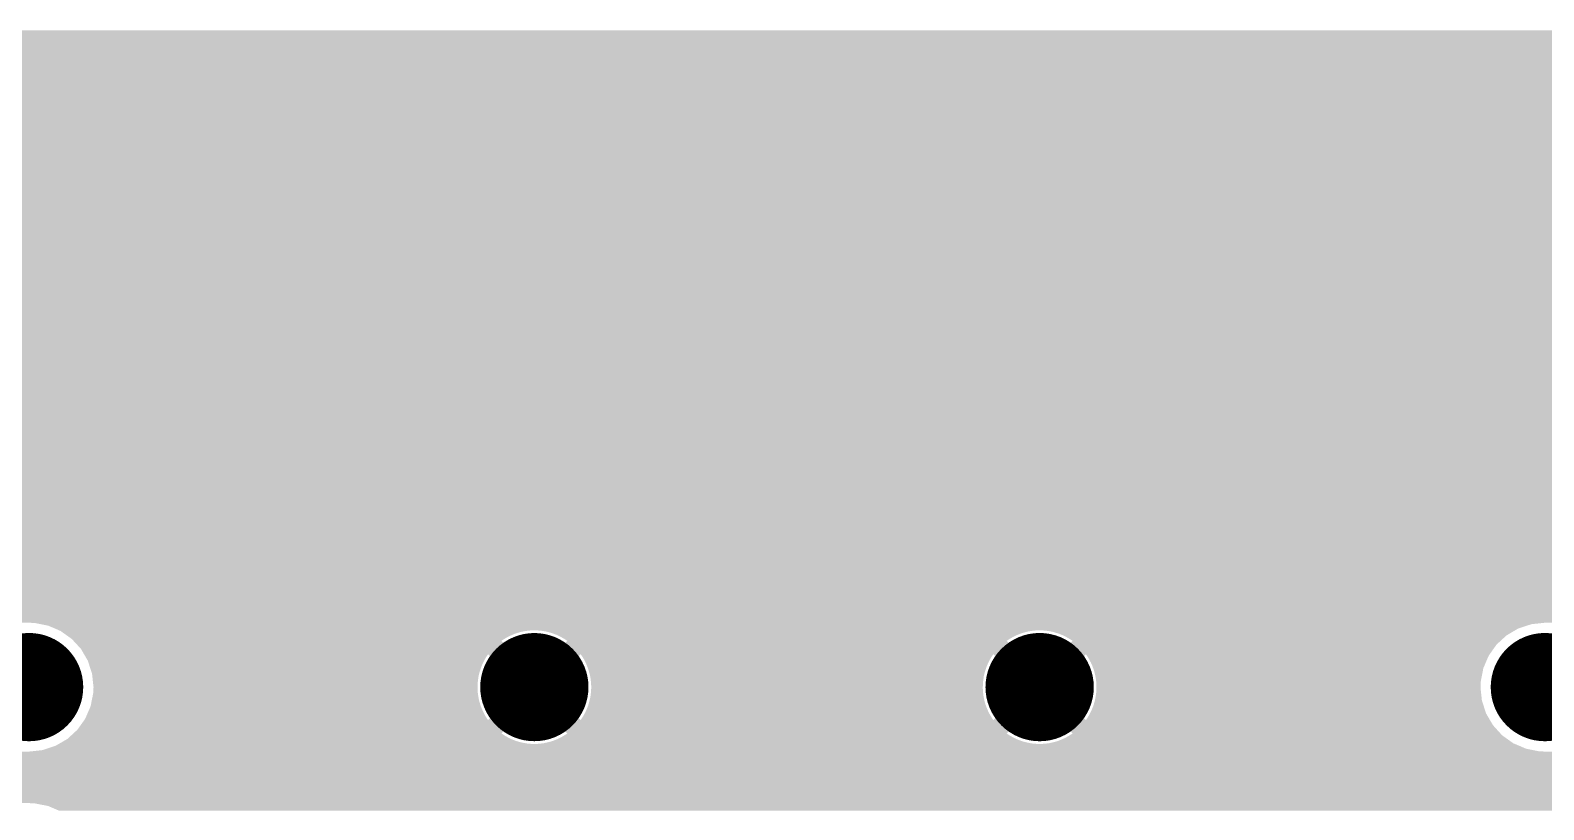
# Model space of a CAD drawing. Extents: x 295 to 953, y 10 to 290.
# Drawn here: x 681.21 to 698.78, y 113.69 to 122.75 of the extents above; entities that cross this region are included whole.
import ezdxf

# ---------------------------------------------------------------- set-up
doc = ezdxf.new("R2010")
doc.units = 0
doc.header["$LTSCALE"] = 5
doc.header["$MEASUREMENT"] = 0
doc.layers.get('0').update_dxf_attribs({"linetype": 'CONTINUOUS', "lineweight": 25})

msp = doc.modelspace()

# ---------------------------------------------------------------- linework, layer by layer
at = {"const_width": 0.629}
for points in [[(680.879, 115.117, 1), (681.508, 115.117, 1)], [(686.747, 115.117, 1), (687.375, 115.117, 1)], [(692.614, 115.117, 1), (693.243, 115.117, 1)], [(698.481, 115.117, 1), (699.11, 115.117, 1)]]:
    msp.add_lwpolyline(points, format="xyb", close=True, dxfattribs=at)
for points in [[(648.085, 122.734), (648.085, 122.75), (712.469, 122.734), (712.626, 122.75)], [(648.085, 122.684), (648.085, 122.734), (712.319, 122.684), (712.469, 122.734)], [(648.085, 122.604), (648.085, 122.684), (712.182, 122.604), (712.319, 122.684)], [(648.085, 122.498), (648.085, 122.604), (712.065, 122.498), (712.182, 122.604)], [(648.085, 122.369), (648.085, 122.498), (711.974, 122.369), (712.065, 122.498)], [(648.085, 122.223), (648.085, 122.369), (711.911, 122.223), (711.974, 122.369)], [(648.085, 122.068), (648.085, 122.223), (711.881, 122.068), (711.911, 122.223)], [(648.085, 122.002), (648.085, 122.068), (711.878, 122.002), (711.881, 122.068)], [(648.085, 121.845), (648.085, 122.002), (711.895, 121.845), (711.878, 122.002)], [(648.085, 121.695), (648.085, 121.845), (711.944, 121.695), (711.895, 121.845)], [(648.085, 121.558), (648.085, 121.695), (712.024, 121.558), (711.944, 121.695)], [(648.085, 121.442), (648.085, 121.558), (712.131, 121.442), (712.024, 121.558)], [(648.085, 121.35), (648.085, 121.442), (712.26, 121.35), (712.131, 121.442)], [(648.085, 121.288), (648.085, 121.35), (712.405, 121.288), (712.26, 121.35)], [(648.085, 121.269), (648.085, 121.288), (712.5, 121.269), (712.405, 121.288)], [(658.597, 121.268), (658.562, 121.269), (712.504, 121.268), (712.5, 121.269)], [(658.679, 121.257), (658.597, 121.268), (712.56, 121.257), (712.504, 121.268)], [(658.701, 121.254), (658.679, 121.257), (712.626, 121.254), (712.56, 121.257)], [(658.77, 121.245), (658.701, 121.254), (723.827, 121.245), (723.837, 121.254)], [(658.936, 121.189), (658.77, 121.245), (723.769, 121.189), (723.827, 121.245)], [(659.055, 121.122), (658.936, 121.189), (723.698, 121.122), (723.769, 121.189)], [(659.088, 121.103), (659.055, 121.122), (723.685, 121.103), (723.698, 121.122)], [(659.22, 120.989), (659.088, 121.103), (723.601, 120.989), (723.685, 121.103)], [(659.241, 120.963), (659.22, 120.989), (723.581, 120.963), (723.601, 120.989)], [(659.329, 120.852), (659.241, 120.963), (723.526, 120.852), (723.581, 120.963)], [(659.363, 120.787), (659.329, 120.852), (723.493, 120.787), (723.526, 120.852)], [(659.41, 120.697), (659.363, 120.787), (723.465, 120.697), (723.493, 120.787)], [(659.439, 120.598), (659.41, 120.697), (723.435, 120.598), (723.465, 120.697)], [(659.459, 120.529), (659.439, 120.598), (723.427, 120.529), (723.435, 120.598)], [(659.471, 120.403), (659.459, 120.529), (723.411, 120.403), (723.427, 120.529)], [(659.476, 120.355), (659.471, 120.403), (723.41, 120.355), (723.411, 120.403)], [(659.453, 120.159), (659.475, 120.321), (723.426, 120.159), (723.412, 120.321)], [(659.475, 120.321), (659.476, 120.355), (723.412, 120.321), (723.41, 120.355)], [(659.396, 119.982), (659.452, 120.148), (723.472, 119.982), (723.429, 120.148)], [(659.452, 120.148), (659.453, 120.159), (723.429, 120.148), (723.426, 120.159)], [(659.31, 119.83), (659.388, 119.968), (723.539, 119.83), (723.476, 119.968)], [(659.388, 119.968), (659.396, 119.982), (723.476, 119.968), (723.472, 119.982)], [(659.105, 119.625), (659.196, 119.697), (723.668, 119.625), (723.619, 119.697)], [(659.196, 119.697), (659.274, 119.789), (723.619, 119.697), (723.557, 119.789)], [(659.274, 119.789), (659.31, 119.83), (723.557, 119.789), (723.539, 119.83)], [(658.904, 119.508), (658.918, 119.515), (712.342, 119.508), (712.364, 119.515)], [(658.918, 119.515), (658.95, 119.532), (712.364, 119.515), (712.521, 119.532)], [(658.95, 119.532), (659.059, 119.589), (723.758, 119.532), (723.703, 119.589)], [(659.059, 119.589), (659.105, 119.625), (723.703, 119.589), (723.668, 119.625)], [(648.085, 119.386), (648.085, 119.442), (712.077, 119.386), (712.173, 119.442)], [(648.085, 119.279), (648.085, 119.386), (711.961, 119.279), (712.077, 119.386)], [(658.562, 119.442), (658.736, 119.458), (712.173, 119.442), (712.201, 119.458)], [(658.736, 119.458), (658.761, 119.466), (712.201, 119.458), (712.214, 119.466)], [(658.761, 119.466), (658.904, 119.508), (712.214, 119.466), (712.342, 119.508)], [(648.085, 119.15), (648.085, 119.279), (711.869, 119.15), (711.961, 119.279)], [(648.085, 119.005), (648.085, 119.15), (711.807, 119.005), (711.869, 119.15)], [(648.085, 118.85), (648.085, 119.005), (711.776, 118.85), (711.807, 119.005)], [(648.085, 118.784), (648.085, 118.85), (711.773, 118.784), (711.776, 118.85)], [(648.085, 118.626), (648.085, 118.784), (711.79, 118.626), (711.773, 118.784)], [(648.085, 118.476), (648.085, 118.626), (711.839, 118.476), (711.79, 118.626)], [(648.085, 118.34), (648.085, 118.476), (711.919, 118.34), (711.839, 118.476)], [(648.085, 118.26), (648.085, 118.34), (711.992, 118.26), (711.919, 118.34)], [(648.065, 118.069), (648.073, 118.131), (712.3, 118.069), (712.155, 118.131)], [(648.073, 118.131), (648.084, 118.223), (712.155, 118.131), (712.026, 118.223)], [(648.084, 118.225), (648.085, 118.26), (712.024, 118.225), (711.992, 118.26)], [(648.084, 118.223), (648.084, 118.225), (712.026, 118.223), (712.024, 118.225)], [(648.009, 117.872), (648.06, 118.036), (736.096, 117.872), (736.096, 118.036)], [(648.06, 118.036), (648.061, 118.039), (712.521, 118.036), (712.455, 118.039)], [(648.061, 118.039), (648.065, 118.069), (712.452, 118.039), (712.3, 118.069)], [(648.061, 118.039), (648.061, 118.039), (712.455, 118.039), (712.452, 118.039)], [(647.96, 117.749), (647.967, 117.768), (723.663, 117.749), (723.69, 117.768)], [(647.967, 117.768), (647.977, 117.792), (723.69, 117.768), (723.731, 117.792)], [(647.977, 117.792), (647.986, 117.813), (723.731, 117.792), (723.773, 117.813)], [(647.986, 117.813), (647.993, 117.831), (723.773, 117.813), (723.816, 117.831)], [(647.993, 117.831), (647.999, 117.846), (723.816, 117.831), (723.861, 117.846)], [(647.999, 117.846), (648.004, 117.857), (723.861, 117.846), (723.907, 117.857)], [(648.004, 117.857), (648.006, 117.86), (723.907, 117.857), (723.924, 117.86)], [(648.006, 117.86), (648.007, 117.865), (723.924, 117.86), (723.953, 117.865)], [(648.007, 117.865), (648.009, 117.87), (723.953, 117.865), (724, 117.87)], [(648.009, 117.87), (648.009, 117.872), (724, 117.87), (724.047, 117.872)], [(647.88, 117.556), (647.896, 117.595), (723.483, 117.556), (723.509, 117.595)], [(647.896, 117.595), (647.911, 117.63), (736.096, 117.595), (736.096, 117.63)], [(647.911, 117.63), (647.96, 117.749), (723.783, 117.63), (723.663, 117.749)], [(647.809, 117.384), (647.828, 117.429), (723.409, 117.384), (723.423, 117.429)], [(647.828, 117.429), (647.846, 117.473), (723.423, 117.429), (723.44, 117.473)], [(647.846, 117.473), (647.863, 117.515), (723.44, 117.473), (723.46, 117.515)], [(647.863, 117.515), (647.88, 117.556), (723.46, 117.515), (723.483, 117.556)], [(647.732, 117.198), (647.752, 117.245), (723.387, 117.198), (723.387, 117.245)], [(647.752, 117.245), (647.771, 117.292), (723.387, 117.245), (723.391, 117.292)], [(647.771, 117.292), (647.79, 117.338), (723.391, 117.292), (723.399, 117.338)], [(647.79, 117.338), (647.809, 117.384), (723.399, 117.338), (723.409, 117.384)], [(647.681, 117.078), (647.693, 117.104), (723.401, 117.078), (723.395, 117.104)], [(647.693, 117.104), (647.7, 117.119), (723.395, 117.104), (723.394, 117.119)], [(647.7, 117.119), (647.713, 117.151), (723.394, 117.119), (723.389, 117.151)], [(647.713, 117.151), (647.732, 117.198), (723.389, 117.151), (723.387, 117.198)], [(654.406, 117.077), (654.371, 117.078), (723.401, 117.077), (723.401, 117.078)], [(654.55, 117.058), (654.406, 117.077), (723.405, 117.058), (723.401, 117.077)], [(654.579, 117.054), (654.55, 117.058), (723.406, 117.054), (723.405, 117.058)], [(654.638, 117.034), (654.579, 117.054), (723.411, 117.034), (723.406, 117.054)], [(654.643, 117.032), (654.638, 117.034), (717.189, 117.032), (717.236, 117.034)], [(654.658, 117.027), (654.643, 117.032), (717.142, 117.027), (717.189, 117.032)], [(654.683, 117.019), (654.658, 117.027), (717.096, 117.019), (717.142, 117.027)], [(654.718, 117.007), (654.683, 117.019), (717.051, 117.007), (717.096, 117.019)], [(654.745, 116.998), (654.718, 117.007), (717.023, 116.998), (717.051, 117.007)], [(654.755, 116.992), (654.745, 116.998), (717.006, 116.992), (717.023, 116.998)], [(654.786, 116.975), (654.755, 116.992), (716.962, 116.975), (717.006, 116.992)], [(654.823, 116.954), (654.786, 116.975), (716.92, 116.954), (716.962, 116.975)], [(654.865, 116.93), (654.823, 116.954), (716.88, 116.93), (716.92, 116.954)], [(654.897, 116.912), (654.865, 116.93), (716.854, 116.912), (716.88, 116.93)], [(654.897, 116.911), (654.897, 116.912), (716.853, 116.911), (716.854, 116.912)], [(655.029, 116.798), (654.897, 116.911), (716.966, 116.798), (716.853, 116.911)], [(655.034, 116.792), (655.029, 116.798), (716.972, 116.792), (716.966, 116.798)], [(655.062, 116.757), (655.034, 116.792), (723.746, 116.757), (723.781, 116.792)], [(655.093, 116.718), (655.062, 116.757), (716.673, 116.718), (716.699, 116.757)], [(655.125, 116.677), (655.093, 116.718), (716.65, 116.677), (716.673, 116.718)], [(655.138, 116.661), (655.125, 116.677), (716.642, 116.661), (716.65, 116.677)], [(655.152, 116.634), (655.138, 116.661), (716.63, 116.634), (716.642, 116.661)], [(655.175, 116.591), (655.152, 116.634), (716.613, 116.591), (716.63, 116.634)], [(655.198, 116.546), (655.175, 116.591), (716.599, 116.546), (716.613, 116.591)], [(655.219, 116.506), (655.198, 116.546), (716.59, 116.506), (716.599, 116.546)], [(655.22, 116.5), (655.219, 116.506), (716.588, 116.5), (716.59, 116.506)], [(655.234, 116.453), (655.22, 116.5), (716.581, 116.453), (716.588, 116.5)], [(655.248, 116.406), (655.234, 116.453), (716.577, 116.406), (716.581, 116.453)], [(655.262, 116.359), (655.248, 116.406), (716.576, 116.359), (716.577, 116.406)], [(655.268, 116.338), (655.262, 116.359), (716.578, 116.338), (716.576, 116.359)], [(655.271, 116.312), (655.268, 116.338), (716.579, 116.312), (716.578, 116.338)], [(655.275, 116.266), (655.271, 116.312), (716.585, 116.266), (716.579, 116.312)], [(655.28, 116.22), (655.275, 116.266), (716.594, 116.22), (716.585, 116.266)], [(655.284, 116.174), (655.28, 116.22), (716.607, 116.174), (716.594, 116.22)], [(655.285, 116.164), (655.284, 116.174), (716.611, 116.164), (716.607, 116.174)], [(655.265, 115.991), (655.267, 116.006), (716.699, 115.991), (716.688, 116.006)], [(655.267, 116.006), (655.273, 116.045), (716.688, 116.006), (716.664, 116.045)], [(655.273, 116.045), (655.278, 116.087), (716.664, 116.045), (716.642, 116.087)], [(655.278, 116.087), (655.284, 116.13), (716.642, 116.087), (716.623, 116.13)], [(655.284, 116.13), (655.285, 116.164), (716.623, 116.13), (716.611, 116.164)], [(655.23, 115.865), (655.261, 115.956), (716.881, 115.865), (716.972, 115.956)], [(655.261, 115.957), (655.265, 115.99), (733.113, 115.957), (733.103, 115.99)], [(655.261, 115.956), (655.261, 115.957), (733.114, 115.956), (733.113, 115.957)], [(655.265, 115.99), (655.265, 115.991), (733.103, 115.99), (733.103, 115.991)], [(681.259, 115.862), (681.194, 115.865), (698.768, 115.862), (698.796, 115.865)], [(681.33, 115.848), (681.259, 115.862), (698.639, 115.848), (698.768, 115.862)], [(681.415, 115.831), (681.33, 115.848), (698.588, 115.831), (698.639, 115.848)], [(681.491, 115.799), (681.415, 115.831), (698.488, 115.799), (698.588, 115.831)], [(681.542, 115.777), (681.491, 115.799), (698.451, 115.777), (698.488, 115.799)], [(681.546, 115.775), (681.542, 115.777), (687.014, 115.775), (687.061, 115.777)], [(681.557, 115.77), (681.546, 115.775), (686.967, 115.77), (687.014, 115.775)], [(681.56, 115.769), (681.557, 115.77), (686.961, 115.769), (686.967, 115.77)], [(681.57, 115.762), (681.56, 115.769), (686.921, 115.762), (686.961, 115.769)], [(681.586, 115.75), (681.57, 115.762), (686.875, 115.75), (686.921, 115.762)], [(681.607, 115.735), (681.586, 115.75), (686.831, 115.735), (686.875, 115.75)], [(681.633, 115.717), (681.607, 115.735), (686.787, 115.717), (686.831, 115.735)], [(681.662, 115.696), (681.633, 115.717), (686.745, 115.696), (686.787, 115.717)], [(681.689, 115.677), (681.662, 115.696), (686.713, 115.677), (686.745, 115.696)], [(681.693, 115.672), (681.689, 115.677), (686.705, 115.672), (686.713, 115.677)], [(681.71, 115.654), (681.693, 115.672), (686.678, 115.654), (686.705, 115.672)], [(681.796, 115.561), (681.71, 115.654), (686.771, 115.561), (686.678, 115.654)], [(687.094, 115.776), (687.061, 115.777), (692.906, 115.776), (692.928, 115.777)], [(687.104, 115.775), (687.094, 115.776), (692.881, 115.775), (692.906, 115.776)], [(687.14, 115.772), (687.104, 115.775), (692.852, 115.772), (692.881, 115.775)], [(687.152, 115.77), (687.14, 115.772), (692.835, 115.77), (692.852, 115.772)], [(687.187, 115.765), (687.152, 115.77), (692.805, 115.765), (692.835, 115.77)], [(687.199, 115.762), (687.187, 115.765), (692.788, 115.762), (692.805, 115.765)], [(687.233, 115.754), (687.199, 115.762), (692.758, 115.754), (692.788, 115.762)], [(687.245, 115.75), (687.233, 115.754), (692.743, 115.75), (692.758, 115.754)], [(687.278, 115.74), (687.245, 115.75), (692.713, 115.74), (692.743, 115.75)], [(687.29, 115.735), (687.278, 115.74), (692.698, 115.735), (692.713, 115.74)], [(687.322, 115.723), (687.29, 115.735), (692.669, 115.723), (692.698, 115.735)], [(687.334, 115.717), (687.322, 115.723), (692.655, 115.717), (692.669, 115.723)], [(687.325, 115.535), (687.444, 115.654), (692.664, 115.535), (692.545, 115.654)], [(687.364, 115.703), (687.334, 115.717), (692.626, 115.703), (692.655, 115.717)], [(687.376, 115.696), (687.364, 115.703), (692.613, 115.696), (692.626, 115.703)], [(687.405, 115.68), (687.376, 115.696), (692.585, 115.68), (692.613, 115.696)], [(687.417, 115.672), (687.405, 115.68), (692.572, 115.672), (692.585, 115.68)], [(687.444, 115.654), (687.417, 115.672), (692.545, 115.654), (692.572, 115.672)], [(692.961, 115.776), (692.928, 115.777), (698.45, 115.776), (698.451, 115.777)], [(693.008, 115.772), (692.961, 115.776), (698.443, 115.772), (698.45, 115.776)], [(693.054, 115.765), (693.008, 115.772), (698.43, 115.765), (698.443, 115.772)], [(693.1, 115.754), (693.054, 115.765), (698.412, 115.754), (698.43, 115.765)], [(693.145, 115.74), (693.1, 115.754), (698.388, 115.74), (698.412, 115.754)], [(693.189, 115.723), (693.145, 115.74), (698.359, 115.723), (698.388, 115.74)], [(693.198, 115.719), (693.189, 115.723), (698.352, 115.719), (698.359, 115.723)], [(693.231, 115.703), (693.198, 115.719), (698.335, 115.703), (698.352, 115.719)], [(693.272, 115.68), (693.231, 115.703), (698.309, 115.68), (698.335, 115.703)], [(693.27, 115.612), (693.312, 115.654), (698.235, 115.612), (698.281, 115.654)], [(693.312, 115.654), (693.272, 115.68), (698.281, 115.654), (698.309, 115.68)], [(681.811, 115.535), (681.796, 115.561), (686.797, 115.535), (686.771, 115.561)], [(681.831, 115.5), (681.811, 115.535), (698.156, 115.5), (698.18, 115.535)], [(681.854, 115.461), (681.831, 115.5), (686.498, 115.461), (686.524, 115.5)], [(686.643, 115.381), (686.524, 115.5), (687.479, 115.381), (687.598, 115.5)], [(686.797, 115.535), (686.826, 115.552), (687.325, 115.535), (687.295, 115.552)], [(686.826, 115.552), (686.833, 115.555), (687.295, 115.552), (687.29, 115.555)], [(686.833, 115.555), (686.863, 115.57), (687.29, 115.555), (687.258, 115.57)], [(686.863, 115.57), (686.87, 115.572), (687.258, 115.57), (687.253, 115.572)], [(686.87, 115.572), (686.901, 115.585), (687.253, 115.572), (687.22, 115.585)], [(686.901, 115.585), (686.908, 115.587), (687.22, 115.585), (687.215, 115.587)], [(686.908, 115.587), (686.94, 115.596), (687.215, 115.587), (687.181, 115.596)], [(686.94, 115.596), (686.948, 115.598), (687.181, 115.596), (687.176, 115.598)], [(686.948, 115.598), (686.98, 115.604), (687.176, 115.598), (687.141, 115.604)], [(686.98, 115.604), (686.988, 115.605), (687.141, 115.604), (687.136, 115.605)], [(686.988, 115.605), (687.02, 115.609), (687.136, 115.605), (687.1, 115.609)], [(687.02, 115.609), (687.032, 115.61), (687.1, 115.609), (687.095, 115.61)], [(687.032, 115.61), (687.061, 115.611), (687.095, 115.61), (687.061, 115.611)], [(687.609, 115.485), (687.598, 115.5), (692.381, 115.485), (692.391, 115.5)], [(687.624, 115.461), (687.609, 115.485), (692.365, 115.461), (692.381, 115.485)], [(692.51, 115.381), (692.391, 115.5), (693.347, 115.381), (693.466, 115.5)], [(692.664, 115.535), (692.694, 115.552), (693.192, 115.535), (693.162, 115.552)], [(692.694, 115.552), (692.7, 115.555), (693.162, 115.552), (693.157, 115.555)], [(692.7, 115.555), (692.73, 115.57), (693.157, 115.555), (693.126, 115.57)], [(692.73, 115.57), (692.737, 115.572), (693.126, 115.57), (693.12, 115.572)], [(692.737, 115.572), (692.768, 115.585), (693.12, 115.572), (693.088, 115.585)], [(692.768, 115.585), (692.775, 115.587), (693.088, 115.585), (693.082, 115.587)], [(692.775, 115.587), (692.807, 115.596), (693.082, 115.587), (693.049, 115.596)], [(692.807, 115.596), (692.815, 115.598), (693.049, 115.596), (693.043, 115.598)], [(692.815, 115.598), (692.847, 115.604), (693.043, 115.598), (693.008, 115.604)], [(692.847, 115.604), (692.856, 115.605), (693.008, 115.604), (693.003, 115.605)], [(692.856, 115.605), (692.888, 115.609), (693.003, 115.605), (692.967, 115.609)], [(692.888, 115.609), (692.9, 115.61), (692.967, 115.609), (692.963, 115.61)], [(692.9, 115.61), (692.928, 115.611), (692.963, 115.61), (692.928, 115.611)], [(693.192, 115.535), (693.27, 115.612), (698.18, 115.535), (698.235, 115.612)], [(693.476, 115.485), (693.466, 115.5), (698.145, 115.485), (698.156, 115.5)], [(693.477, 115.483), (693.476, 115.485), (698.144, 115.483), (698.145, 115.485)], [(693.501, 115.445), (693.477, 115.483), (698.127, 115.445), (698.144, 115.483)], [(681.876, 115.424), (681.854, 115.461), (686.477, 115.424), (686.498, 115.461)], [(681.877, 115.42), (681.876, 115.424), (686.475, 115.42), (686.477, 115.424)], [(681.891, 115.377), (681.877, 115.42), (686.455, 115.377), (686.475, 115.42)], [(681.905, 115.333), (681.891, 115.377), (686.438, 115.333), (686.455, 115.377)], [(681.92, 115.288), (681.905, 115.333), (686.424, 115.288), (686.438, 115.333)], [(686.596, 115.283), (686.605, 115.308), (687.527, 115.283), (687.516, 115.308)], [(686.605, 115.308), (686.611, 115.32), (687.516, 115.308), (687.512, 115.32)], [(686.611, 115.32), (686.623, 115.345), (687.512, 115.32), (687.499, 115.345)], [(686.623, 115.345), (686.629, 115.357), (687.499, 115.345), (687.493, 115.357)], [(686.629, 115.357), (686.643, 115.381), (687.493, 115.357), (687.479, 115.381)], [(687.634, 115.445), (687.624, 115.461), (692.356, 115.445), (692.365, 115.461)], [(687.647, 115.42), (687.634, 115.445), (692.342, 115.42), (692.356, 115.445)], [(687.656, 115.403), (687.647, 115.42), (692.334, 115.403), (692.342, 115.42)], [(687.667, 115.377), (687.656, 115.403), (692.322, 115.377), (692.334, 115.403)], [(687.674, 115.36), (687.667, 115.377), (692.315, 115.36), (692.322, 115.377)], [(687.684, 115.333), (687.674, 115.36), (692.305, 115.333), (692.315, 115.36)], [(687.69, 115.316), (687.684, 115.333), (692.3, 115.316), (692.305, 115.333)], [(687.698, 115.288), (687.69, 115.316), (692.291, 115.288), (692.3, 115.316)], [(692.463, 115.283), (692.473, 115.308), (693.394, 115.283), (693.384, 115.308)], [(692.473, 115.308), (692.478, 115.32), (693.384, 115.308), (693.379, 115.32)], [(692.478, 115.32), (692.49, 115.345), (693.379, 115.32), (693.366, 115.345)], [(692.49, 115.345), (692.497, 115.357), (693.366, 115.345), (693.361, 115.357)], [(692.497, 115.357), (692.51, 115.381), (693.361, 115.357), (693.347, 115.381)], [(693.523, 115.403), (693.501, 115.445), (698.109, 115.403), (698.127, 115.445)], [(693.542, 115.36), (693.523, 115.403), (698.091, 115.36), (698.109, 115.403)], [(693.55, 115.338), (693.542, 115.36), (698.081, 115.338), (698.091, 115.36)], [(693.558, 115.316), (693.55, 115.338), (698.077, 115.316), (698.081, 115.338)], [(693.57, 115.271), (693.558, 115.316), (698.068, 115.271), (698.077, 115.316)], [(681.925, 115.274), (681.92, 115.288), (686.42, 115.274), (686.424, 115.288)], [(681.928, 115.243), (681.925, 115.274), (686.413, 115.243), (686.42, 115.274)], [(681.933, 115.196), (681.928, 115.243), (686.406, 115.196), (686.413, 115.243)], [(681.938, 115.149), (681.933, 115.196), (686.402, 115.149), (686.406, 115.196)], [(681.942, 115.117), (681.938, 115.149), (686.401, 115.117), (686.402, 115.149)], [(681.941, 115.102), (681.942, 115.117), (686.401, 115.102), (686.401, 115.117)], [(686.567, 115.123), (686.568, 115.151), (687.556, 115.123), (687.554, 115.151)], [(686.567, 115.11), (686.567, 115.123), (687.555, 115.11), (687.556, 115.123)], [(686.568, 115.151), (686.569, 115.164), (687.554, 115.151), (687.553, 115.164)], [(686.569, 115.164), (686.572, 115.191), (687.553, 115.164), (687.55, 115.191)], [(686.572, 115.191), (686.575, 115.204), (687.55, 115.191), (687.548, 115.204)], [(686.575, 115.204), (686.58, 115.231), (687.548, 115.204), (687.542, 115.231)], [(686.58, 115.231), (686.584, 115.244), (687.542, 115.231), (687.539, 115.244)], [(686.584, 115.244), (686.591, 115.27), (687.539, 115.244), (687.531, 115.27)], [(686.591, 115.27), (686.596, 115.283), (687.531, 115.27), (687.527, 115.283)], [(687.703, 115.271), (687.698, 115.288), (692.287, 115.271), (692.291, 115.288)], [(687.709, 115.243), (687.703, 115.271), (692.28, 115.243), (692.287, 115.271)], [(687.712, 115.225), (687.709, 115.243), (692.278, 115.225), (692.28, 115.243)], [(687.716, 115.196), (687.712, 115.225), (692.273, 115.196), (692.278, 115.225)], [(687.718, 115.178), (687.716, 115.196), (692.272, 115.178), (692.273, 115.196)], [(687.72, 115.149), (687.718, 115.178), (692.269, 115.149), (692.272, 115.178)], [(687.721, 115.131), (687.72, 115.149), (692.269, 115.131), (692.269, 115.149)], [(687.721, 115.102), (687.721, 115.131), (692.268, 115.102), (692.269, 115.131)], [(692.434, 115.123), (692.435, 115.151), (693.423, 115.123), (693.421, 115.151)], [(692.434, 115.11), (692.434, 115.123), (693.423, 115.11), (693.423, 115.123)], [(692.435, 115.151), (692.436, 115.164), (693.421, 115.151), (693.421, 115.164)], [(692.436, 115.164), (692.44, 115.191), (693.421, 115.164), (693.417, 115.191)], [(692.44, 115.191), (692.442, 115.204), (693.417, 115.191), (693.415, 115.204)], [(692.442, 115.204), (692.447, 115.231), (693.415, 115.204), (693.409, 115.231)], [(692.447, 115.231), (692.451, 115.244), (693.409, 115.231), (693.406, 115.244)], [(692.451, 115.244), (692.458, 115.27), (693.406, 115.244), (693.398, 115.27)], [(692.458, 115.27), (692.463, 115.283), (693.398, 115.27), (693.394, 115.283)], [(693.58, 115.225), (693.57, 115.271), (698.059, 115.225), (698.068, 115.271)], [(693.585, 115.182), (693.58, 115.225), (698.051, 115.182), (698.059, 115.225)], [(693.586, 115.178), (693.585, 115.182), (698.05, 115.178), (698.051, 115.182)], [(693.588, 115.131), (693.586, 115.178), (698.048, 115.131), (698.05, 115.178)], [(693.588, 115.117), (693.588, 115.131), (698.048, 115.117), (698.048, 115.131)], [(693.588, 115.084), (693.588, 115.117), (698.051, 115.084), (698.048, 115.117)], [(681.913, 114.917), (681.921, 114.962), (686.432, 114.917), (686.419, 114.962)], [(681.921, 114.962), (681.931, 115.009), (686.419, 114.962), (686.41, 115.009)], [(681.931, 115.009), (681.939, 115.051), (686.41, 115.009), (686.404, 115.051)], [(681.939, 115.055), (681.941, 115.102), (686.404, 115.055), (686.401, 115.102)], [(681.939, 115.051), (681.939, 115.055), (686.404, 115.051), (686.404, 115.055)], [(686.568, 115.082), (686.567, 115.11), (687.554, 115.082), (687.555, 115.11)], [(686.569, 115.069), (686.568, 115.082), (687.553, 115.069), (687.554, 115.082)], [(686.573, 115.042), (686.569, 115.069), (687.55, 115.042), (687.553, 115.069)], [(686.574, 115.029), (686.573, 115.042), (687.547, 115.029), (687.55, 115.042)], [(686.58, 115.002), (686.574, 115.029), (687.542, 115.002), (687.547, 115.029)], [(686.583, 114.989), (686.58, 115.002), (687.539, 114.989), (687.542, 115.002)], [(686.591, 114.963), (686.583, 114.989), (687.531, 114.963), (687.539, 114.989)], [(686.595, 114.95), (686.591, 114.963), (687.526, 114.95), (687.531, 114.963)], [(686.606, 114.925), (686.595, 114.95), (687.517, 114.925), (687.526, 114.95)], [(687.69, 114.917), (687.698, 114.945), (692.299, 114.917), (692.291, 114.945)], [(687.698, 114.945), (687.702, 114.962), (692.291, 114.945), (692.287, 114.962)], [(687.702, 114.962), (687.709, 114.991), (692.287, 114.962), (692.281, 114.991)], [(687.709, 114.991), (687.712, 115.009), (692.281, 114.991), (692.277, 115.009)], [(687.712, 115.009), (687.716, 115.037), (692.277, 115.009), (692.274, 115.037)], [(687.716, 115.037), (687.718, 115.055), (692.274, 115.037), (692.271, 115.055)], [(687.718, 115.055), (687.72, 115.084), (692.271, 115.055), (692.27, 115.084)], [(687.72, 115.084), (687.721, 115.102), (692.27, 115.084), (692.268, 115.102)], [(692.435, 115.082), (692.434, 115.11), (693.422, 115.082), (693.423, 115.11)], [(692.436, 115.069), (692.435, 115.082), (693.42, 115.069), (693.422, 115.082)], [(692.44, 115.042), (692.436, 115.069), (693.417, 115.042), (693.42, 115.069)], [(692.442, 115.029), (692.44, 115.042), (693.415, 115.029), (693.417, 115.042)], [(692.448, 115.002), (692.442, 115.029), (693.409, 115.002), (693.415, 115.029)], [(692.451, 114.989), (692.448, 115.002), (693.406, 114.989), (693.409, 115.002)], [(692.459, 114.963), (692.451, 114.989), (693.398, 114.963), (693.406, 114.989)], [(692.463, 114.95), (692.459, 114.963), (693.394, 114.95), (693.398, 114.963)], [(692.473, 114.925), (692.463, 114.95), (693.384, 114.925), (693.394, 114.95)], [(693.552, 114.9), (693.566, 114.945), (698.084, 114.9), (698.069, 114.945)], [(693.566, 114.945), (693.569, 114.959), (698.069, 114.945), (698.064, 114.959)], [(693.569, 114.959), (693.576, 114.991), (698.064, 114.959), (698.061, 114.991)], [(693.576, 114.991), (693.584, 115.037), (698.061, 114.991), (698.056, 115.037)], [(693.584, 115.037), (693.588, 115.084), (698.056, 115.037), (698.051, 115.084)], [(681.846, 114.75), (681.862, 114.788), (686.512, 114.75), (686.488, 114.788)], [(681.862, 114.788), (681.88, 114.83), (686.488, 114.788), (686.467, 114.83)], [(681.88, 114.83), (681.899, 114.873), (686.467, 114.83), (686.448, 114.873)], [(681.899, 114.873), (681.908, 114.896), (686.448, 114.873), (686.439, 114.896)], [(681.908, 114.896), (681.913, 114.917), (686.439, 114.896), (686.432, 114.917)], [(686.524, 114.733), (686.643, 114.852), (687.598, 114.733), (687.479, 114.852)], [(686.61, 114.913), (686.606, 114.925), (687.511, 114.913), (687.517, 114.925)], [(686.623, 114.888), (686.61, 114.913), (687.499, 114.888), (687.511, 114.913)], [(686.629, 114.876), (686.623, 114.888), (687.493, 114.876), (687.499, 114.888)], [(686.643, 114.853), (686.629, 114.876), (687.479, 114.853), (687.493, 114.876)], [(686.643, 114.852), (686.643, 114.853), (687.479, 114.852), (687.479, 114.853)], [(687.608, 114.748), (687.624, 114.773), (692.381, 114.748), (692.366, 114.773)], [(687.624, 114.773), (687.633, 114.788), (692.366, 114.773), (692.356, 114.788)], [(687.633, 114.788), (687.647, 114.814), (692.356, 114.788), (692.342, 114.814)], [(687.647, 114.814), (687.655, 114.83), (692.342, 114.814), (692.334, 114.83)], [(687.655, 114.83), (687.667, 114.856), (692.334, 114.83), (692.322, 114.856)], [(687.667, 114.856), (687.674, 114.873), (692.322, 114.856), (692.315, 114.873)], [(687.674, 114.873), (687.685, 114.9), (692.315, 114.873), (692.305, 114.9)], [(687.685, 114.9), (687.69, 114.917), (692.305, 114.9), (692.299, 114.917)], [(692.391, 114.733), (692.51, 114.852), (693.466, 114.733), (693.347, 114.852)], [(692.478, 114.913), (692.473, 114.925), (693.379, 114.913), (693.384, 114.925)], [(692.49, 114.888), (692.478, 114.913), (693.367, 114.888), (693.379, 114.913)], [(692.496, 114.876), (692.49, 114.888), (693.36, 114.876), (693.367, 114.888)], [(692.51, 114.853), (692.496, 114.876), (693.347, 114.853), (693.36, 114.876)], [(692.51, 114.852), (692.51, 114.853), (693.347, 114.852), (693.347, 114.853)], [(693.466, 114.733), (693.492, 114.773), (698.158, 114.733), (698.135, 114.773)], [(693.492, 114.773), (693.512, 114.809), (698.135, 114.773), (698.114, 114.809)], [(693.512, 114.809), (693.515, 114.814), (698.114, 114.809), (698.112, 114.814)], [(693.515, 114.814), (693.535, 114.856), (698.112, 114.814), (698.098, 114.856)], [(693.535, 114.856), (693.552, 114.9), (698.098, 114.856), (698.084, 114.9)], [(681.708, 114.579), (681.754, 114.621), (686.678, 114.579), (686.72, 114.621)], [(681.754, 114.621), (681.809, 114.698), (686.72, 114.621), (686.797, 114.698)], [(681.809, 114.698), (681.834, 114.733), (698.179, 114.698), (698.158, 114.733)], [(681.834, 114.733), (681.844, 114.748), (686.524, 114.733), (686.513, 114.748)], [(681.844, 114.748), (681.846, 114.75), (686.513, 114.748), (686.512, 114.75)], [(686.827, 114.681), (686.797, 114.698), (687.296, 114.681), (687.325, 114.698)], [(686.832, 114.678), (686.827, 114.681), (687.289, 114.678), (687.296, 114.681)], [(686.864, 114.663), (686.832, 114.678), (687.259, 114.663), (687.289, 114.678)], [(686.869, 114.661), (686.864, 114.663), (687.252, 114.661), (687.259, 114.663)], [(686.902, 114.649), (686.869, 114.661), (687.221, 114.649), (687.252, 114.661)], [(686.907, 114.647), (686.902, 114.649), (687.214, 114.647), (687.221, 114.649)], [(686.941, 114.637), (686.907, 114.647), (687.182, 114.637), (687.214, 114.647)], [(686.946, 114.636), (686.941, 114.637), (687.174, 114.636), (687.182, 114.637)], [(686.981, 114.629), (686.946, 114.636), (687.142, 114.629), (687.174, 114.636)], [(686.986, 114.628), (686.981, 114.629), (687.134, 114.628), (687.142, 114.629)], [(687.022, 114.624), (686.986, 114.628), (687.102, 114.624), (687.134, 114.628)], [(687.027, 114.623), (687.022, 114.624), (687.09, 114.623), (687.102, 114.624)], [(687.061, 114.622), (687.027, 114.623), (687.061, 114.622), (687.09, 114.623)], [(687.444, 114.579), (687.325, 114.698), (692.545, 114.579), (692.664, 114.698)], [(687.598, 114.733), (687.608, 114.748), (692.391, 114.733), (692.381, 114.748)], [(692.694, 114.681), (692.664, 114.698), (693.163, 114.681), (693.192, 114.698)], [(692.7, 114.678), (692.694, 114.681), (693.157, 114.678), (693.163, 114.681)], [(692.731, 114.663), (692.7, 114.678), (693.126, 114.663), (693.157, 114.678)], [(692.737, 114.661), (692.731, 114.663), (693.12, 114.661), (693.126, 114.663)], [(692.769, 114.649), (692.737, 114.661), (693.088, 114.649), (693.12, 114.661)], [(692.775, 114.647), (692.769, 114.649), (693.081, 114.647), (693.088, 114.649)], [(692.808, 114.637), (692.775, 114.647), (693.049, 114.637), (693.081, 114.647)], [(692.814, 114.636), (692.808, 114.637), (693.042, 114.636), (693.049, 114.637)], [(692.849, 114.629), (692.814, 114.636), (693.009, 114.629), (693.042, 114.636)], [(692.854, 114.628), (692.849, 114.629), (693.001, 114.628), (693.009, 114.629)], [(692.89, 114.624), (692.854, 114.628), (692.969, 114.624), (693.001, 114.628)], [(692.894, 114.623), (692.89, 114.624), (692.957, 114.623), (692.969, 114.624)], [(692.928, 114.622), (692.894, 114.623), (692.928, 114.622), (692.957, 114.623)], [(693.218, 114.673), (693.192, 114.698), (698.194, 114.673), (698.179, 114.698)], [(693.312, 114.579), (693.218, 114.673), (698.279, 114.579), (698.194, 114.673)], [(681.402, 114.402), (681.501, 114.435), (698.575, 114.402), (698.499, 114.435)], [(681.501, 114.435), (681.539, 114.457), (698.499, 114.435), (698.447, 114.457)], [(681.539, 114.457), (681.54, 114.457), (687.075, 114.457), (687.028, 114.457)], [(681.54, 114.457), (681.547, 114.461), (687.028, 114.457), (686.982, 114.461)], [(681.547, 114.461), (681.559, 114.469), (686.982, 114.461), (686.935, 114.469)], [(681.559, 114.469), (681.577, 114.479), (686.935, 114.469), (686.889, 114.479)], [(681.577, 114.479), (681.601, 114.493), (686.889, 114.479), (686.844, 114.493)], [(681.601, 114.493), (681.63, 114.51), (686.844, 114.493), (686.8, 114.51)], [(681.63, 114.51), (681.638, 114.514), (686.8, 114.51), (686.791, 114.514)], [(681.638, 114.514), (681.655, 114.53), (686.791, 114.514), (686.758, 114.53)], [(681.655, 114.53), (681.68, 114.553), (686.758, 114.53), (686.717, 114.553)], [(681.68, 114.553), (681.708, 114.579), (686.717, 114.553), (686.678, 114.579)], [(687.075, 114.457), (687.087, 114.457), (692.943, 114.457), (692.896, 114.457)], [(687.087, 114.457), (687.122, 114.459), (692.896, 114.457), (692.872, 114.459)], [(687.122, 114.459), (687.137, 114.461), (692.872, 114.459), (692.849, 114.461)], [(687.137, 114.461), (687.169, 114.465), (692.849, 114.461), (692.823, 114.465)], [(687.169, 114.465), (687.185, 114.469), (692.823, 114.465), (692.802, 114.469)], [(687.185, 114.469), (687.215, 114.475), (692.802, 114.469), (692.776, 114.475)], [(687.215, 114.475), (687.231, 114.479), (692.776, 114.475), (692.757, 114.479)], [(687.231, 114.479), (687.26, 114.487), (692.757, 114.479), (692.73, 114.487)], [(687.26, 114.487), (687.277, 114.493), (692.73, 114.487), (692.712, 114.493)], [(687.277, 114.493), (687.305, 114.503), (692.712, 114.493), (692.686, 114.503)], [(687.305, 114.503), (687.321, 114.51), (692.686, 114.503), (692.668, 114.51)], [(687.321, 114.51), (687.348, 114.522), (692.668, 114.51), (692.643, 114.522)], [(687.348, 114.522), (687.363, 114.53), (692.643, 114.522), (692.625, 114.53)], [(687.363, 114.53), (687.389, 114.544), (692.625, 114.53), (692.601, 114.544)], [(687.389, 114.544), (687.404, 114.553), (692.601, 114.544), (692.584, 114.553)], [(687.404, 114.553), (687.429, 114.569), (692.584, 114.553), (692.561, 114.569)], [(687.429, 114.569), (687.444, 114.579), (692.561, 114.569), (692.545, 114.579)], [(692.943, 114.457), (692.99, 114.459), (698.447, 114.457), (698.441, 114.459)], [(692.99, 114.459), (693.028, 114.464), (698.441, 114.459), (698.429, 114.464)], [(693.028, 114.464), (693.036, 114.465), (698.429, 114.464), (698.428, 114.465)], [(693.036, 114.465), (693.083, 114.475), (698.428, 114.465), (698.415, 114.475)], [(693.083, 114.475), (693.128, 114.487), (698.415, 114.475), (698.397, 114.487)], [(693.128, 114.487), (693.172, 114.503), (698.397, 114.487), (698.375, 114.503)], [(693.172, 114.503), (693.215, 114.522), (698.375, 114.503), (698.348, 114.522)], [(693.215, 114.522), (693.257, 114.544), (698.348, 114.522), (698.317, 114.544)], [(693.257, 114.544), (693.276, 114.556), (698.317, 114.544), (698.301, 114.556)], [(693.276, 114.556), (693.297, 114.569), (698.301, 114.556), (698.289, 114.569)], [(693.297, 114.569), (693.312, 114.579), (698.289, 114.569), (698.279, 114.579)], [(561.75, 114.361), (561.75, 114.368), (711.944, 114.361), (711.942, 114.368)], [(561.75, 114.224), (561.75, 114.361), (712.024, 114.224), (711.944, 114.361)], [(681.194, 114.368), (681.221, 114.371), (698.796, 114.368), (698.73, 114.371)], [(681.221, 114.371), (681.351, 114.385), (698.73, 114.371), (698.66, 114.385)], [(681.351, 114.385), (681.402, 114.402), (698.66, 114.385), (698.575, 114.402)], [(561.75, 114.107), (561.75, 114.224), (712.131, 114.107), (712.024, 114.224)], [(561.75, 114.016), (561.75, 114.107), (712.26, 114.016), (712.131, 114.107)], [(561.75, 113.953), (561.75, 114.016), (712.405, 113.953), (712.26, 114.016)], [(561.75, 113.923), (561.75, 113.953), (712.56, 113.923), (712.405, 113.953)], [(561.75, 113.92), (561.75, 113.923), (712.626, 113.92), (712.56, 113.923)], [(561.75, 113.787), (561.75, 113.92), (723.698, 113.787), (723.837, 113.92)], [(561.75, 113.769), (561.75, 113.787), (723.685, 113.769), (723.698, 113.787)], [(681.259, 113.766), (681.194, 113.769), (707.989, 113.766), (708.016, 113.769)], [(681.33, 113.752), (681.259, 113.766), (707.859, 113.752), (707.989, 113.766)], [(681.415, 113.736), (681.33, 113.752), (707.808, 113.736), (707.859, 113.752)], [(681.491, 113.703), (681.415, 113.736), (707.709, 113.703), (707.808, 113.736)], [(681.542, 113.681), (681.491, 113.703), (707.671, 113.681), (707.709, 113.703)]]:
    msp.add_solid(points)

doc.saveas('drawing.dxf')
